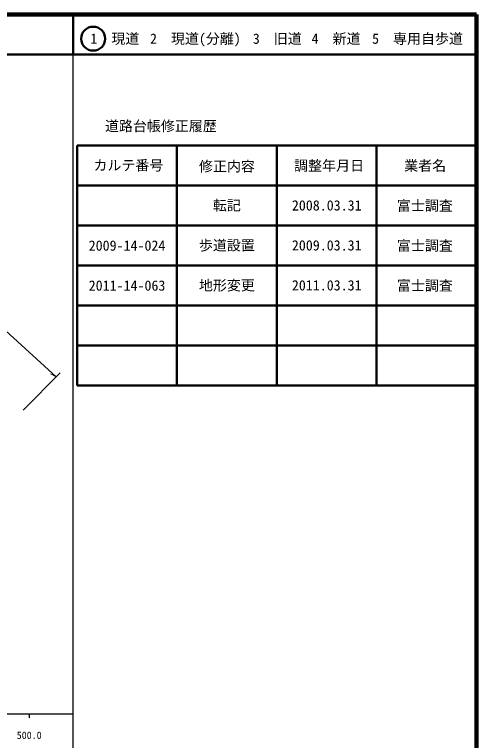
# Model space of a CAD drawing. Units: millimetres, scale not verified. Extents: x 40000 to 680000, y 20000 to 380000.
# Drawn here: x 564322 to 680000, y 198357 to 380000 of the extents above; entities that cross this region are included whole.
import ezdxf
from ezdxf.enums import TextEntityAlignment as Align

# ---------------------------------------------------------------- set-up
doc = ezdxf.new("R2010")
doc.units = ezdxf.units.MM
doc.header["$LTSCALE"] = 1000
for name, color, linetype, lineweight in [('M-STR-HTXT', 7, 'Continuous', 13), ('M-TTL', 2, 'Continuous', 140), ('M-TTL-BAND', 7, 'Continuous', 25), ('M-TTL-FRAM', 2, 'Continuous', 50), ('M-TTL-LINE', 7, 'Continuous', 50)]:
    doc.layers.add(name, color=color, linetype=linetype, lineweight=lineweight)
doc.layers.add('M-TTL-TXT', color=7, linetype='Continuous')
doc.styles.add('ＭＳ ゴシック', font='')
doc.styles.get('ＭＳ ゴシック').set_extended_font_data('MS Gothic')

msp = doc.modelspace()

# ---------------------------------------------------------------- linework, layer by layer
at = {"layer": 'M-STR-HTXT'}
for p, q in [((524291, 335472), (574721, 289354)), ((566480, 281006), (575730, 290376)), ((574721, 289354), (573331, 290057))]:
    msp.add_line(p, q, dxfattribs=at)
at = {"layer": 'M-TTL'}
for p, q in [((680000, 380000), (40000, 380000)), ((680000, 20000), (680000, 380000))]:
    msp.add_line(p, q, dxfattribs=at)
at = {"layer": 'M-TTL-BAND'}
for p, q in [((579000, 20000), (579000, 370000)), ((40000, 205000), (579000, 205000)), ((568000, 205000), (568000, 204000))]:
    msp.add_line(p, q, dxfattribs=at)
at = {"layer": 'M-TTL-FRAM'}
for p, q in [((580000, 347197), (580000, 287197)), ((580000, 347197), (680000, 347197)), ((580000, 287197), (680000, 287197))]:
    msp.add_line(p, q, dxfattribs=at)
at = {"layer": 'M-TTL-LINE'}
for p, q in [((579000, 380000), (579000, 370000)), ((40000, 370000), (680000, 370000)), ((605000, 347197), (605000, 287197)), ((630000, 347197), (630000, 287197)), ((655000, 347197), (655000, 287197)), ((580000, 337197), (680000, 337197)), ((580000, 327197), (680000, 327197)), ((580000, 317197), (680000, 317197)), ((580000, 307197), (680000, 307197)), ((580000, 297197), (680000, 297197))]:
    msp.add_line(p, q, dxfattribs=at)
msp.add_circle((584031, 373958), 3000, dxfattribs=at)

# ---------------------------------------------------------------- texts
at = {"layer": 'M-TTL-BAND', "style": 'ＭＳ ゴシック'}
msp.add_text('500.0', height=1833, dxfattribs=at).set_placement((568000, 198195), align=Align.BOTTOM_CENTER)
at = {"layer": 'M-TTL-TXT', "style": 'ＭＳ ゴシック'}
for s, p in [('1\u3000現道', (589448, 373958)), ('2\u3000現道(分離)', (609619, 373958)), ('3\u3000旧道', (630121, 373958)), ('4\u3000新道', (644824, 373958)), ('5\u3000専用自歩道', (665228, 373958)), ('道路台帳修正履歴', (600968, 352113)), ('カルテ番号', (592839, 342277)), ('修正内容', (617509, 342023)), ('調整年月日', (643089, 342197)), ('業者名', (667134, 342197)), ('転記', (617500, 332245)), ('2008.03.31', (642500, 332245)), ('富士調査', (667077, 332189)), ('2009-14-024', (592500, 322189)), ('歩道設置', (617500, 322245)), ('2009.03.31', (642500, 322245)), ('富士調査', (667077, 322189)), ('2011-14-063', (592500, 312189)), ('地形変更', (617500, 312245)), ('2011.03.31', (642500, 312245)), ('富士調査', (667077, 312189))]:
    msp.add_text(s, height=2566, dxfattribs=at).set_placement(p, align=Align.MIDDLE_CENTER)

doc.saveas('drawing.dxf')
